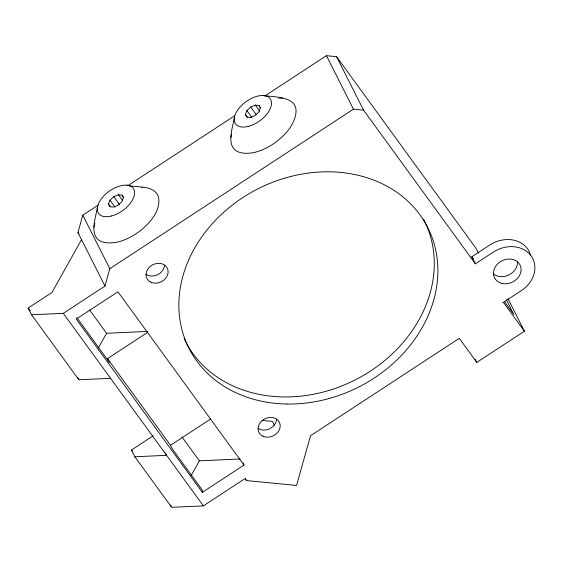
<?xml version="1.0" encoding="UTF-8"?>
<svg xmlns="http://www.w3.org/2000/svg" width="563" height="563" viewBox="0 0 563 563"><rect width="100%" height="100%" fill="white"/><g stroke="black" fill="none" stroke-linecap="round" stroke-linejoin="round"><path stroke-width="0.84" d="M97.378 207.648C95.611 218.162 87.666 238.733 104.071 242.371C116.949 244.842 129.694 238.536 139.835 231.126C149.709 223.159 160.476 211.611 158.71 197.916C155.297 184.185 136.682 188.155 126.83 185.171M234.292 118.019C232.526 128.533 224.581 149.104 240.985 152.742C252.189 154.987 263.428 150.201 272.745 144.325C283.316 137.105 293.45 127.006 295.821 113.944C298.728 95.759 274.744 97.42 263.744 95.541M93.972 227.142L94.858 223.272M230.886 137.513L231.59 134.142M81.522 239.648L51.958 292.471L28.15 308.052L31.549 314.787L63.295 313.338L104.964 286.053L77.94 232.561L82.782 215.179L98.194 205.094M104.964 286.053L109.806 268.678L353.444 109.173L363.571 110.158L475.397 263.843L493.258 252.147A28.537 23.716 -26.8 0 1 531.078 255.813A28.537 23.716 -26.8 0 1 521.282 290.656L502.998 302.627M122.065 195.157L123.388 197.782L121.868 201.61L118.082 205.171L113.473 207.107L109.799 206.677L108.476 204.052L109.996 200.224L113.782 196.663L118.392 194.728L122.065 195.157L123.564 197.219M258.98 105.527L260.303 108.152L258.783 111.981L254.997 115.535L250.387 117.477L246.714 117.048L245.391 114.423L246.911 110.594L250.697 107.033L255.306 105.098L258.98 105.527L260.479 107.589M98.258 348.138L106.562 333.289L147.407 331.424M191.054 475.721L199.379 460.844L240.225 458.972M128.28 185.396L234.694 115.732M264.779 96.034L326.427 55.681L336.554 56.666L476.15 248.508L478.494 253.153M76.885 317.687L109.313 362.255L107.477 358.624L147.689 332.297M508.023 298.742L524.435 331.227L476.812 362.403L459.302 338.335L310.537 435.72L296.553 485.433L246.51 480.584L245.06 478.585L203.391 505.87L171.645 507.319L134.867 456.776L131.468 450.048L153.115 435.875M243.237 462.751L244.004 465.066L202.335 492.344L202.258 490.07L172.489 449.154L170.519 445.263L210.731 418.942M475.397 263.843L471.822 256.756L489.676 245.067A28.537 23.716 -26.8 0 1 530.543 254.99M31.549 314.787L78.834 379.765L110.573 378.315M134.867 456.776L166.613 455.326L165.459 453.032M278.812 98.11L282.429 98.173M141.897 187.739L142.411 187.746M262.069 420.413L272.492 421.42L274.441 425.29M471.822 256.756L473.363 258.874M504.342 301.451L513.85 314.513L506.447 299.868M503.421 302.345L524.435 331.227M255.306 105.098L259.81 111.284M250.697 107.033L256.2 114.599M246.911 110.594L251.914 117.47M245.391 114.423L247.389 117.174M118.392 194.728L122.396 200.231M113.782 196.663L119.785 204.918M109.996 200.224L115 207.1M108.476 204.052L110.475 206.804M77.94 232.561L78.975 233.983M244.004 465.066L117.92 291.789L76.251 319.066L202.335 492.344M89.524 309.875L106.562 333.289M181.926 436.86L199.379 460.844M107.477 358.624L170.519 445.263M63.295 313.338L203.391 505.87M28.15 308.052L30.205 310.882M131.468 450.048L132.495 451.449M336.554 56.666L363.571 110.158M326.427 55.681L353.444 109.173M475.249 359.307L476.812 362.403M245.334 478.254L246.51 480.584M82.782 215.179L109.806 268.678M170.512 505.074L171.265 506.573M77.701 377.52L78.834 379.765M423.467 219.113A133.776 111.164 -26.8 0 1 354.282 380.37A133.776 111.164 -26.8 0 1 184.178 338.687M164.523 265.412A11.415 9.487 -26.8 0 1 157.499 274.779A11.415 9.487 -26.8 0 1 145.901 274.294M517.467 261.577A14.272 11.858 -26.8 0 1 509.086 274.878A14.272 11.858 -26.8 0 1 493.378 273.843M276.602 419.442A11.415 9.487 -26.8 0 1 269.571 428.802A11.415 9.487 -26.8 0 1 257.974 428.316M248.564 126.337A21.401 11.802 -36 0 0 270.704 99.595A21.401 11.802 -36 0 0 239.268 107.927A21.401 11.802 -36 0 0 248.564 126.337M286.926 404.023A133.776 111.164 -26.8 0 0 429.689 231.632A133.776 111.164 -26.8 0 0 208.479 228.099A133.776 111.164 -26.8 0 0 286.926 404.023M502.09 283.449A14.272 11.858 -26.8 0 0 520.951 267.889A14.272 11.858 -26.8 0 0 498.769 262.879A14.272 11.858 -26.8 0 0 502.09 283.449M262.956 436.219A11.415 9.487 -26.8 0 0 280.177 426.522A11.415 9.487 -26.8 0 0 264.336 419.104A11.415 9.487 -26.8 0 0 262.956 436.219M150.877 282.19A11.415 9.487 -26.8 0 0 168.105 272.499A11.415 9.487 -26.8 0 0 152.263 265.082A11.415 9.487 -26.8 0 0 150.877 282.19M111.65 215.967A21.401 11.802 -36 0 0 133.79 189.224A21.401 11.802 -36 0 0 102.353 197.557A21.401 11.802 -36 0 0 111.65 215.967"/></g></svg>
